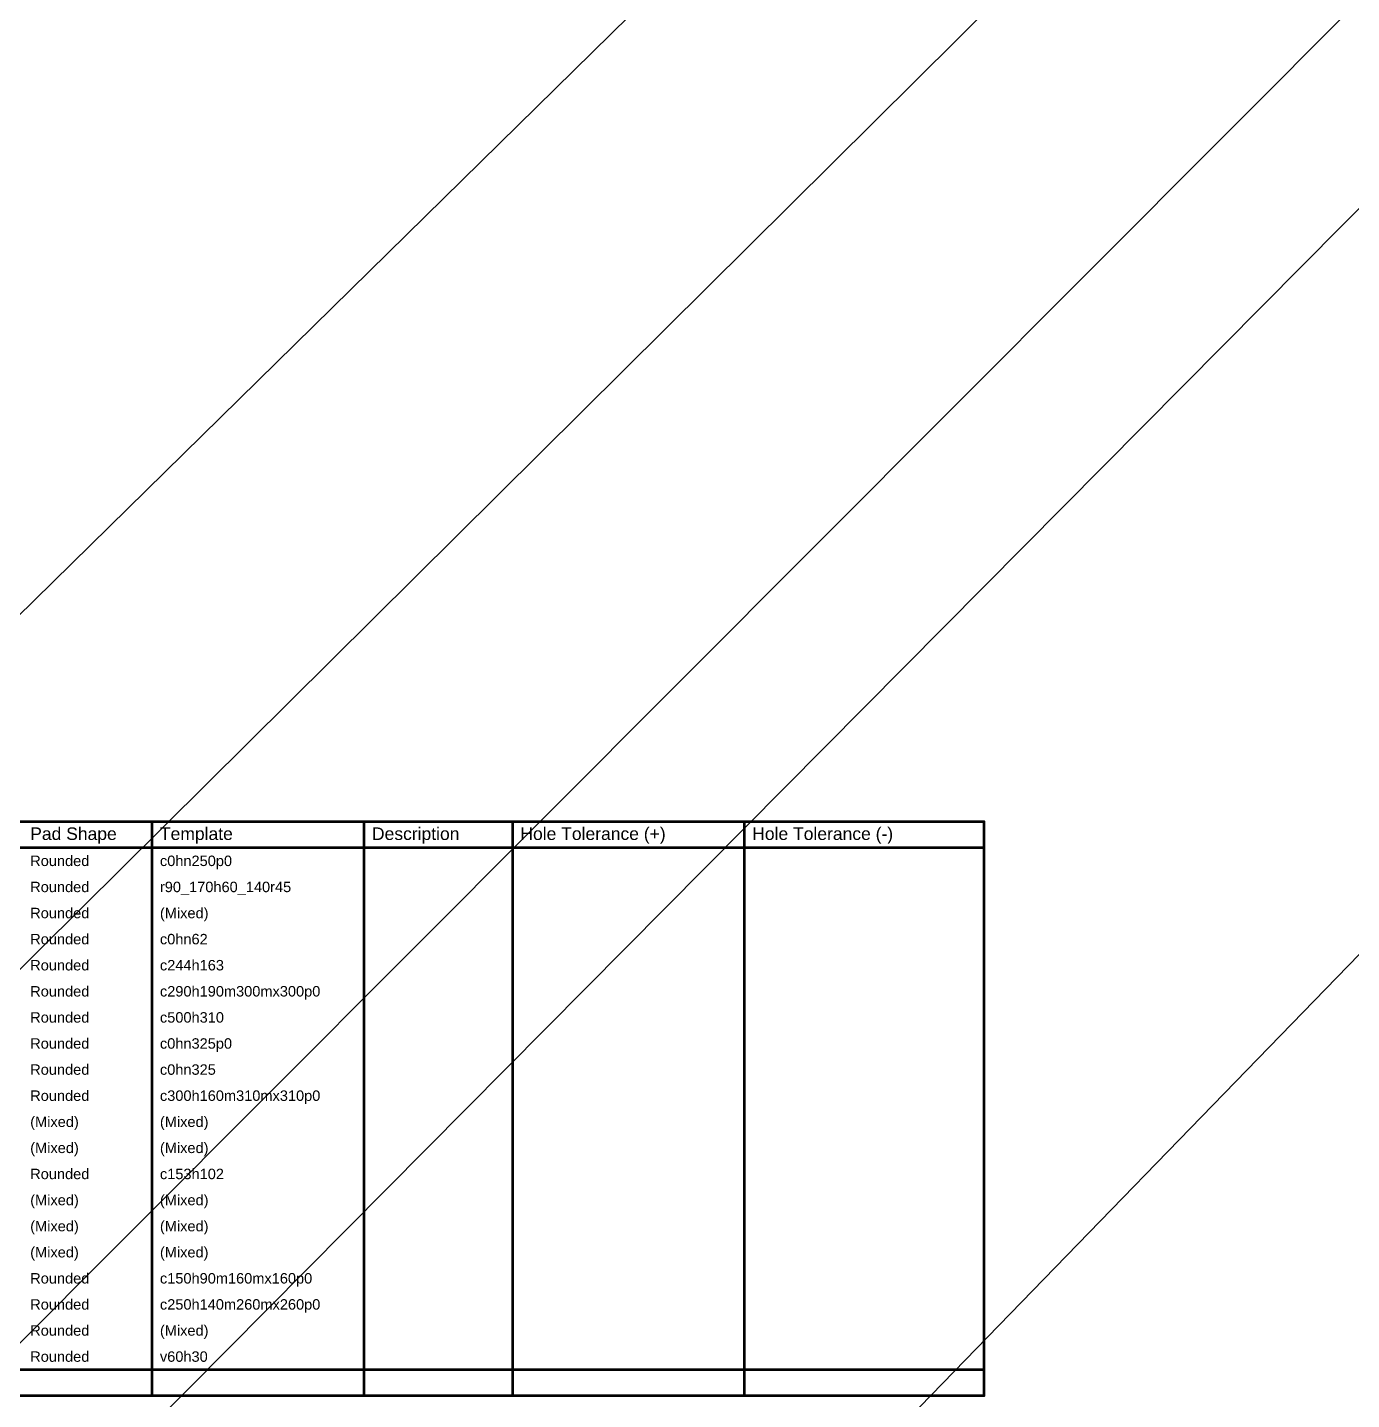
# Model space of a CAD drawing. Header units: inches. Extents: x 0 to 5401, y 0 to 5414.
# Drawn here: x 144 to 337.5, y 137.9 to 338.3 of the extents above; entities that cross this region are included whole.
import ezdxf

# ---------------------------------------------------------------- set-up
doc = ezdxf.new("R2010")
doc.units = ezdxf.units.IN
doc.layers.add('Drill Drawing', color=1, linetype='Continuous')
doc.layers.add('Top Solder', color=216, linetype='Continuous')
doc.styles.add('Arial', font='', dxfattribs={"height": 0.2})
doc.styles.get('Arial').set_extended_font_data('Arial')

# ---------------------------------------------------------------- blocks, each defined once
blk = doc.blocks.new('P____PAK_SO_8_1')
at = {"layer": 'Top Solder'}
blk.add_line((2.63, -2.44), (-5387.45, -5346.58), dxfattribs=at)

msp = doc.modelspace()

# ---------------------------------------------------------------- linework, layer by layer
at = {"layer": 'Drill Drawing'}
for points in [[(0.29, 222.3, 0.381, 0.381, 0), (283.78, 222.3, 0.381, 0.381, 0)], [(162.22, 138.48, 0.381, 0.381, 0), (162.22, 222.3, 0.381, 0.381, 0)], [(193.2, 138.48, 0.381, 0.381, 0), (193.2, 222.3, 0.381, 0.381, 0)], [(214.89, 138.48, 0.381, 0.381, 0), (214.89, 222.3, 0.381, 0.381, 0)], [(248.76, 138.48, 0.381, 0.381, 0), (248.76, 222.3, 0.381, 0.381, 0)], [(283.78, 138.48, 0.381, 0.381, 0), (283.78, 222.3, 0.381, 0.381, 0)], [(0.29, 218.49, 0.381, 0.381, 0), (283.78, 218.49, 0.381, 0.381, 0)], [(0.29, 142.29, 0.381, 0.381, 0), (283.78, 142.29, 0.381, 0.381, 0)], [(0.29, 138.48, 0.381, 0.381, 0), (283.78, 138.48, 0.381, 0.381, 0)]]:
    msp.add_lwpolyline(points, format="xyseb", dxfattribs=at)
for points in [[(162.13, 222.3, 0.191, 0.191, 1), (162.32, 222.3, 0.191, 0.191, 1)], [(193.11, 222.3, 0.191, 0.191, 1), (193.3, 222.3, 0.191, 0.191, 1)], [(214.79, 222.3, 0.191, 0.191, 1), (214.98, 222.3, 0.191, 0.191, 1)], [(248.67, 222.3, 0.191, 0.191, 1), (248.86, 222.3, 0.191, 0.191, 1)], [(283.68, 222.3, 0.191, 0.191, 1), (283.87, 222.3, 0.191, 0.191, 1)], [(283.68, 222.3, 0.191, 0.191, 1), (283.87, 222.3, 0.191, 0.191, 1)], [(283.68, 218.49, 0.191, 0.191, 1), (283.87, 218.49, 0.191, 0.191, 1)], [(283.68, 142.29, 0.191, 0.191, 1), (283.87, 142.29, 0.191, 0.191, 1)], [(162.13, 138.48, 0.191, 0.191, 1), (162.32, 138.48, 0.191, 0.191, 1)], [(193.11, 138.48, 0.191, 0.191, 1), (193.3, 138.48, 0.191, 0.191, 1)], [(214.79, 138.48, 0.191, 0.191, 1), (214.98, 138.48, 0.191, 0.191, 1)], [(248.67, 138.48, 0.191, 0.191, 1), (248.86, 138.48, 0.191, 0.191, 1)], [(283.68, 138.48, 0.191, 0.191, 1), (283.87, 138.48, 0.191, 0.191, 1)], [(283.68, 138.48, 0.191, 0.191, 1), (283.87, 138.48, 0.191, 0.191, 1)]]:
    msp.add_lwpolyline(points, format="xyseb", close=True, dxfattribs=at)
at = {"layer": 'Top Solder'}
for p in [(3.12, 6.16), (4.79, 117), (145.22, 117), (147.41, 6.16)]:
    msp.add_line(p, (5401.27, 5414.32), dxfattribs=at)

# ---------------------------------------------------------------- block references
at = {"rotation": 180}
msp.add_blockref('P____PAK_SO_8_1', (13.82, 67.74), dxfattribs=at)

# ---------------------------------------------------------------- texts
at = {"layer": 'Drill Drawing', "style": 'Arial'}
for s, height, p in [('Pad Shape', 1.829, (144.42, 219.63)), ('Template', 1.829, (163.37, 219.63)), ('Description', 1.8288, (194.35, 219.63)), ('Hole Tolerance (+)', 1.8288, (216.03, 219.63)), ('Hole Tolerance (-)', 1.8288, (249.9, 219.63)), ('Rounded', 1.524, (144.42, 215.82)), ('c0hn250p0', 1.524, (163.37, 215.82)), ('Rounded', 1.524, (144.42, 212.01)), ('r90_170h60_140r45', 1.524, (163.37, 212.01)), ('Rounded', 1.524, (144.42, 208.2)), ('(Mixed)', 1.524, (163.37, 208.2)), ('Rounded', 1.524, (144.42, 204.39)), ('c0hn62', 1.524, (163.37, 204.39)), ('Rounded', 1.524, (144.42, 200.58)), ('c244h163', 1.524, (163.37, 200.58)), ('Rounded', 1.524, (144.42, 196.77)), ('c290h190m300mx300p0', 1.524, (163.37, 196.77)), ('Rounded', 1.524, (144.42, 192.96)), ('c500h310', 1.524, (163.37, 192.96)), ('Rounded', 1.524, (144.42, 189.15)), ('c0hn325p0', 1.524, (163.37, 189.15)), ('Rounded', 1.524, (144.42, 185.34)), ('c0hn325', 1.524, (163.37, 185.34)), ('Rounded', 1.524, (144.42, 181.53)), ('c300h160m310mx310p0', 1.524, (163.37, 181.53)), ('(Mixed)', 1.524, (144.42, 177.72)), ('(Mixed)', 1.524, (163.37, 177.72)), ('(Mixed)', 1.524, (144.42, 173.91)), ('(Mixed)', 1.524, (163.37, 173.91)), ('Rounded', 1.524, (144.42, 170.1)), ('c153h102', 1.524, (163.37, 170.1)), ('(Mixed)', 1.524, (144.42, 166.29)), ('(Mixed)', 1.524, (163.37, 166.29)), ('(Mixed)', 1.524, (144.42, 162.48)), ('(Mixed)', 1.524, (163.37, 162.48)), ('(Mixed)', 1.524, (144.42, 158.67)), ('(Mixed)', 1.524, (163.37, 158.67)), ('Rounded', 1.524, (144.42, 154.86)), ('c150h90m160mx160p0', 1.524, (163.37, 154.86)), ('Rounded', 1.524, (144.42, 151.05)), ('c250h140m260mx260p0', 1.524, (163.37, 151.05)), ('Rounded', 1.524, (144.42, 147.24)), ('(Mixed)', 1.524, (163.37, 147.24)), ('Rounded', 1.524, (144.42, 143.43)), ('v60h30', 1.524, (163.37, 143.43))]:
    msp.add_text(s, height=height, dxfattribs=at).set_placement(p)

doc.saveas('drawing.dxf')
